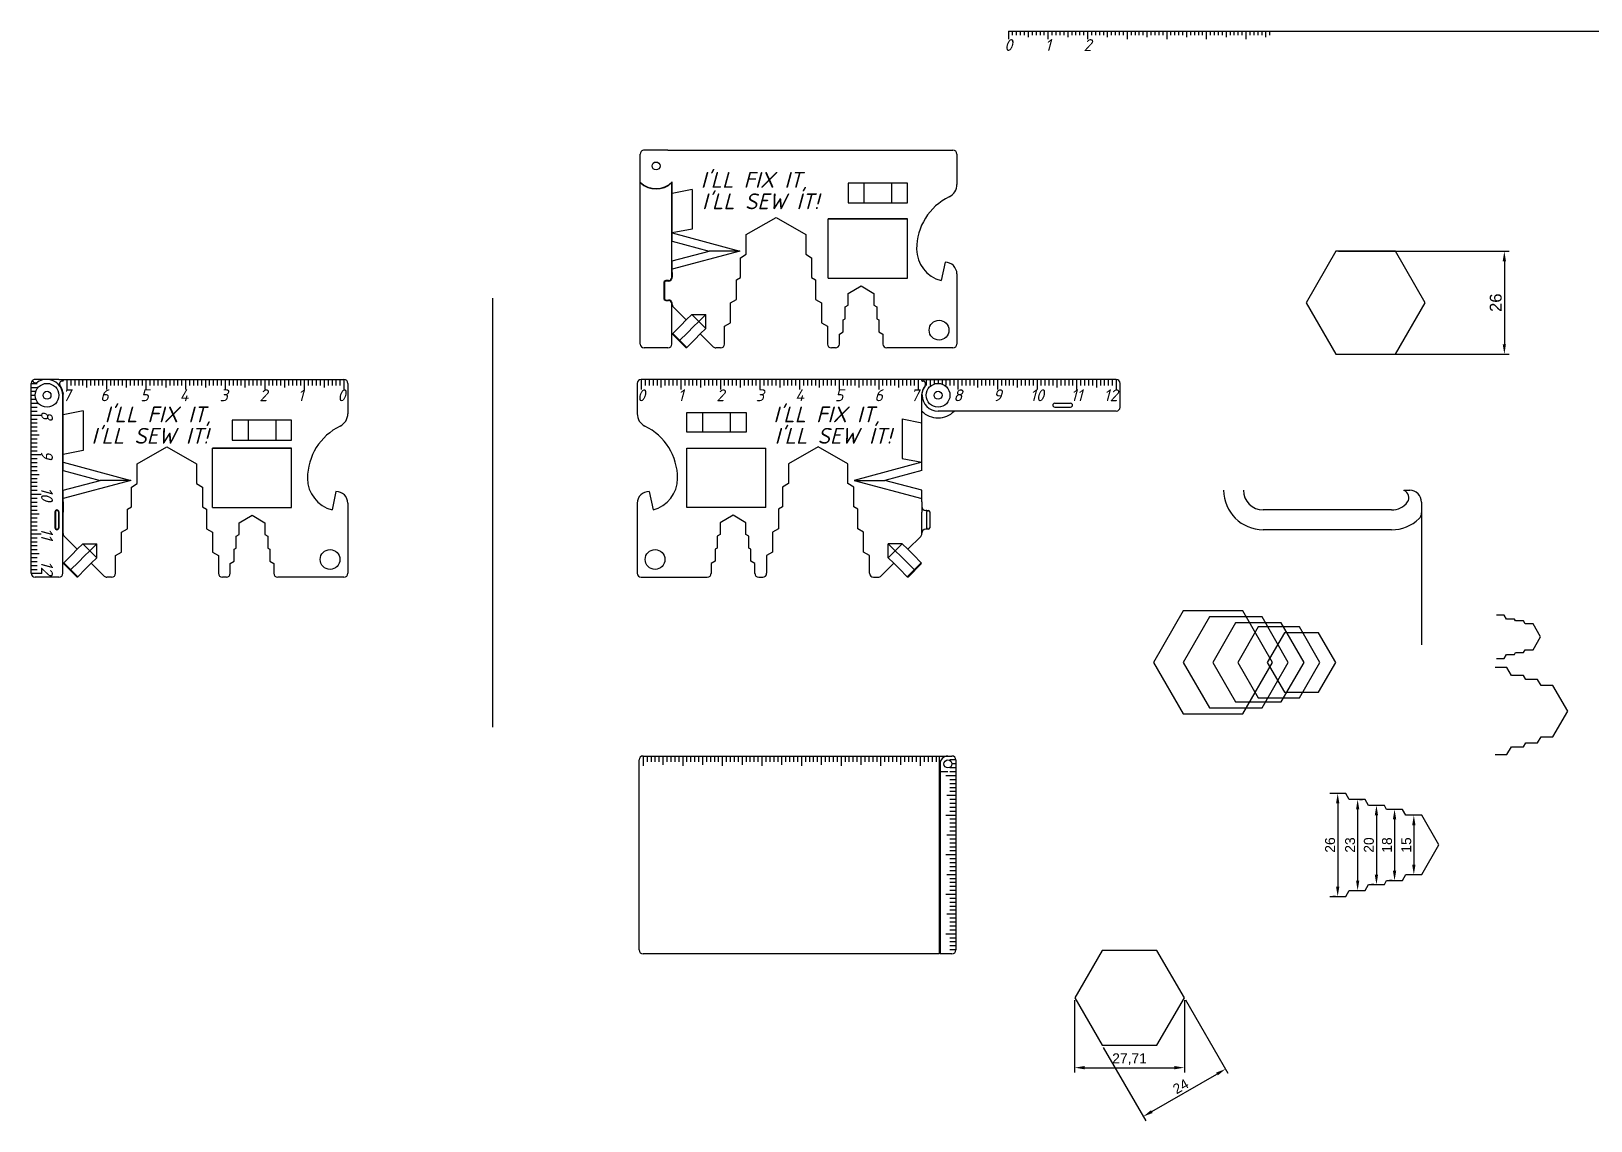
# Model space of a CAD drawing. Header units: millimetres. Extents: x -154 to 579, y -42 to 403.
# Drawn here: x -153.6 to 240.4, y -42.2 to 233.2 of the extents above; entities that cross this region are included whole.
import ezdxf
from ezdxf.enums import TextEntityAlignment as Align

# ---------------------------------------------------------------- set-up
doc = ezdxf.new("R2010")
doc.units = ezdxf.units.MM
doc.styles.add('GOST', font='ISOCPEUI.TTF')
doc.styles.get("Standard").update_dxf_attribs({"font": 'Arial.ttf'})
doc.dimstyles.new('Copy of ISO-25', dxfattribs={"dimtxt": 3, "dimasz": 2.5, "dimexe": 1.25, "dimexo": 0.625, "dimtad": 1, "dimtoh": 1, "dimtxsty": 'Standard', "dimcen": 2.5, "dimadec": 0, "dimazin": 0, "dimtfac": 1, "dimtmove": 0, "dimatfit": 3, "dimfxl": 1, "dimarcsym": 0})
doc.dimstyles.new('ISO-25', dxfattribs={"dimtxt": 2.5, "dimasz": 2.5, "dimexe": 1.25, "dimexo": 0.625, "dimtad": 1, "dimtxsty": 'Standard', "dimcen": 2.5, "dimadec": 0, "dimazin": 0, "dimtfac": 1, "dimtmove": 0, "dimatfit": 3, "dimfxl": 1, "dimarcsym": 0})

# ---------------------------------------------------------------- blocks, each defined once
blk = doc.blocks.new('*D3')
at = {"color": 0, "lineweight": -2, "transparency": 16777216}
for p, q in [((110.02, -11.75), (110.02, -30.02)), ((137.74, -11.75), (137.74, -30.02)), ((112.52, -28.77), (135.24, -28.77))]:
    blk.add_line(p, q, dxfattribs=at)
at = {"color": 0, "transparency": 16777216}
for points in [[(112.52, -28.35), (112.52, -29.18), (110.02, -28.77)], [(135.24, -28.35), (135.24, -29.18), (137.74, -28.77)]]:
    blk.add_solid(points, dxfattribs=at)
at = {"layer": 'Defpoints', "color": 0, "transparency": 16777216}
for p in [(110.02, -11.12), (137.74, -11.12), (137.74, -28.77)]:
    blk.add_point(p, dxfattribs=at)
at = {"color": 0, "transparency": 16777216, "insert": (123.88, -26.64), "char_height": 2.5, "attachment_point": 5}
blk.add_mtext('27,71', dxfattribs=at)
blk = doc.blocks.new('*D4')
at = {"color": 0, "lineweight": -2, "transparency": 16777216}
for p, q in [((138.05, -11.66), (148.75, -30.2)), ((117.26, -23.66), (127.97, -42.2)), ((129.51, -39.87), (145.96, -30.37))]:
    blk.add_line(p, q, dxfattribs=at)
at = {"color": 0, "transparency": 16777216}
for points in [[(145.75, -30.01), (146.17, -30.73), (148.13, -29.12)], [(129.3, -39.51), (129.72, -40.23), (127.34, -41.12)]]:
    blk.add_solid(points, dxfattribs=at)
at = {"layer": 'Defpoints', "color": 0, "transparency": 16777216}
for p in [(137.74, -11.12), (116.95, -23.12), (148.13, -29.12)]:
    blk.add_point(p, dxfattribs=at)
at = {"color": 0, "transparency": 16777216, "insert": (136.8, -33.49), "char_height": 2.5, "attachment_point": 5, "rotation": 30}
blk.add_mtext('24', dxfattribs=at)
blk = doc.blocks.new('*D23')
at = {"color": 0, "lineweight": -2, "transparency": 16777216}
for p, q in [((175.9, 40.51), (175.22, 40.51)), ((176.47, 38.01), (176.47, 17.01)), ((175.9, 14.51), (175.22, 14.51))]:
    blk.add_line(p, q, dxfattribs=at)
at = {"color": 0, "transparency": 16777216}
for points in [[(176.05, 38.01), (176.88, 38.01), (176.47, 40.51)], [(176.05, 17.01), (176.88, 17.01), (176.47, 14.51)]]:
    blk.add_solid(points, dxfattribs=at)
at = {"layer": 'Defpoints', "color": 0, "transparency": 16777216}
for p in [(176.52, 40.51), (176.47, 14.51), (176.52, 14.51)]:
    blk.add_point(p, dxfattribs=at)
at = {"color": 0, "transparency": 16777216, "insert": (174.56, 27.51), "char_height": 2.5, "attachment_point": 5, "rotation": 90}
blk.add_mtext('26', dxfattribs=at)
blk = doc.blocks.new('*D24')
at = {"color": 0, "lineweight": -2, "transparency": 16777216}
for p, q in [((181.51, 36.51), (181.51, 18.51)), ((182.01, 39.01), (182.76, 39.01)), ((182.01, 16.01), (182.76, 16.01))]:
    blk.add_line(p, q, dxfattribs=at)
at = {"color": 0, "transparency": 16777216}
for points in [[(181.1, 36.51), (181.93, 36.51), (181.51, 39.01)], [(181.1, 18.51), (181.93, 18.51), (181.51, 16.01)]]:
    blk.add_solid(points, dxfattribs=at)
at = {"layer": 'Defpoints', "color": 0, "transparency": 16777216}
for p in [(181.39, 39.01), (181.39, 16.01), (181.51, 16.01)]:
    blk.add_point(p, dxfattribs=at)
at = {"color": 0, "transparency": 16777216, "insert": (179.61, 27.51), "char_height": 2.5, "attachment_point": 5, "rotation": 90}
blk.add_mtext('23', dxfattribs=at)
blk = doc.blocks.new('*D25')
at = {"color": 0, "lineweight": -2, "transparency": 16777216}
for p, q in [((185.63, 37.51), (185.01, 37.51)), ((186.26, 35.01), (186.26, 20.01)), ((185.63, 17.51), (185.01, 17.51))]:
    blk.add_line(p, q, dxfattribs=at)
at = {"color": 0, "transparency": 16777216}
for points in [[(185.84, 35.01), (186.67, 35.01), (186.26, 37.51)], [(185.84, 20.01), (186.67, 20.01), (186.26, 17.51)]]:
    blk.add_solid(points, dxfattribs=at)
at = {"layer": 'Defpoints', "color": 0, "transparency": 16777216}
for p in [(186.26, 37.51), (186.26, 17.51), (186.26, 17.51)]:
    blk.add_point(p, dxfattribs=at)
at = {"color": 0, "transparency": 16777216, "insert": (184.35, 27.51), "char_height": 2.5, "attachment_point": 5, "rotation": 90}
blk.add_mtext('20', dxfattribs=at)
blk = doc.blocks.new('*D26')
at = {"color": 0, "lineweight": -2, "transparency": 16777216}
for p, q in [((190.21, 36.51), (189.58, 36.51)), ((190.83, 34.01), (190.83, 21.01)), ((190.21, 18.51), (189.58, 18.51))]:
    blk.add_line(p, q, dxfattribs=at)
at = {"color": 0, "transparency": 16777216}
for points in [[(190.42, 34.01), (191.25, 34.01), (190.83, 36.51)], [(190.42, 21.01), (191.25, 21.01), (190.83, 18.51)]]:
    blk.add_solid(points, dxfattribs=at)
at = {"layer": 'Defpoints', "color": 0, "transparency": 16777216}
for p in [(190.83, 36.51), (190.83, 18.51), (190.83, 18.51)]:
    blk.add_point(p, dxfattribs=at)
at = {"color": 0, "transparency": 16777216, "insert": (188.93, 27.51), "char_height": 2.5, "attachment_point": 5, "rotation": 90}
blk.add_mtext('18', dxfattribs=at)
blk = doc.blocks.new('*D27')
at = {"color": 0, "lineweight": -2, "transparency": 16777216}
for p, q in [((195.07, 35.01), (194.45, 35.01)), ((195.7, 32.51), (195.7, 22.51)), ((195.07, 20.01), (194.45, 20.01))]:
    blk.add_line(p, q, dxfattribs=at)
at = {"color": 0, "transparency": 16777216}
for points in [[(195.28, 32.51), (196.12, 32.51), (195.7, 35.01)], [(195.28, 22.51), (196.12, 22.51), (195.7, 20.01)]]:
    blk.add_solid(points, dxfattribs=at)
at = {"layer": 'Defpoints', "color": 0, "transparency": 16777216}
for p in [(195.7, 35.01), (195.7, 20.01), (195.7, 20.01)]:
    blk.add_point(p, dxfattribs=at)
at = {"color": 0, "transparency": 16777216, "insert": (193.8, 27.51), "char_height": 2.5, "attachment_point": 5, "rotation": 90}
blk.add_mtext('15', dxfattribs=at)
blk = doc.blocks.new('*D80')
at = {"color": 0, "lineweight": -2, "transparency": 16777216}
for p, q in [((176.66, 177.57), (219.82, 177.57)), ((218.57, 175.07), (218.57, 154.07)), ((176.66, 151.57), (219.82, 151.57))]:
    blk.add_line(p, q, dxfattribs=at)
at = {"color": 0, "transparency": 16777216}
for points in [[(218.15, 175.07), (218.98, 175.07), (218.57, 177.57)], [(218.15, 154.07), (218.98, 154.07), (218.57, 151.57)]]:
    blk.add_solid(points, dxfattribs=at)
at = {"layer": 'Defpoints', "color": 0, "transparency": 16777216}
for p in [(176.03, 177.57), (176.03, 151.57), (218.57, 151.57)]:
    blk.add_point(p, dxfattribs=at)
at = {"color": 0, "transparency": 16777216, "insert": (216.41, 164.57), "char_height": 3, "attachment_point": 5, "rotation": 90}
blk.add_mtext('26', dxfattribs=at)
blk = doc.blocks.new('*U96')
blk.add_line((0, 0.5), (0, -0.5))
blk = doc.blocks.new('*U97')
at = {"color": 0, "linetype": 'ByBlock', "lineweight": -2, "transparency": 16777216}
for p in [(0, 0), (1, 0), (2, 0), (3, 0), (4, 0), (5, 0), (6, 0), (7, 0), (8, 0), (9, 0), (10, 0), (11, 0), (12, 0), (13, 0), (14, 0), (15, 0), (16, 0), (17, 0), (18, 0), (19, 0), (20, 0), (21, 0), (22, 0), (23, 0), (24, 0), (25, 0), (26, 0), (27, 0), (28, 0), (29, 0), (30, 0), (31, 0), (32, 0), (33, 0), (34, 0), (35, 0), (36, 0), (37, 0), (38, 0), (39, 0), (40, 0), (41, 0), (42, 0), (43, 0), (44, 0), (45, 0), (46, 0), (47, 0), (48, 0), (49, 0), (50, 0), (51, 0), (52, 0), (53, 0), (54, 0), (55, 0), (56, 0), (57, 0), (58, 0), (59, 0), (60, 0), (61, 0), (62, 0), (63, 0), (64, 0), (65, 0), (66, 0)]:
    blk.add_blockref('*U96', p, dxfattribs=at)
blk = doc.blocks.new('*U98')
blk.add_line((0, 1), (0, -1))
blk = doc.blocks.new('*U99')
at = {"color": 0, "linetype": 'ByBlock', "lineweight": -2, "transparency": 16777216}
for p in [(0, 0), (10, 0), (20, 0), (30, 0), (40, 0), (50, 0), (60, 0)]:
    blk.add_blockref('*U98', p, dxfattribs=at)
blk = doc.blocks.new('*U100')
blk.add_line((0, 0.75), (0, -0.75))
blk = doc.blocks.new('*U101')
at = {"color": 0, "linetype": 'ByBlock', "lineweight": -2, "transparency": 16777216}
for p in [(0, 0), (10, 0), (20, 0), (30, 0), (40, 0), (50, 0), (60, 0)]:
    blk.add_blockref('*U100', p, dxfattribs=at)

msp = doc.modelspace()

# ---------------------------------------------------------------- linework, layer by layer
for p, q in [((93.27, 233.203), (279.908, 233.203)), ((0.273, 154.136), (0.273, 202.136)), ((7.273, 203.136), (1.273, 203.136)), ((4.273, 203.136), (3.575, 203.136)), ((7.273, 203.136), (79.273, 203.136)), ((80.273, 202.136), (80.273, 194.483)), ((8.273, 170.621), (8.273, 195.036)), ((8.373, 180.127), (8.373, 195.136)), ((13.373, 193.198), (8.373, 192.198)), ((13.373, 193.198), (13.373, 183.198)), ((67.773, 194.805), (52.773, 194.805)), ((52.773, 194.805), (52.773, 189.805)), ((56.773, 194.805), (56.773, 189.805)), ((63.773, 194.805), (63.773, 189.805)), ((67.773, 189.805), (67.773, 194.805)), ((52.773, 189.805), (67.773, 189.805)), ((8.373, 185.198), (8.373, 185.198)), ((67.773, 185.805), (47.773, 185.805)), ((47.773, 170.805), (47.773, 185.805)), ((47.773, 185.805), (67.773, 185.805)), ((67.773, 170.805), (67.773, 185.805)), ((13.373, 183.198), (8.373, 182.198)), ((8.373, 182.198), (25.43, 177.627)), ((8.373, 180.127), (17.703, 177.627)), ((8.373, 175.127), (17.703, 177.627)), ((25.43, 177.627), (8.373, 173.057)), ((25.43, 177.627), (17.703, 177.627)), ((8.373, 172.211), (8.373, 175.127)), ((77.273, 174.836), (76.273, 170.184)), ((6.273, 169.657), (6.273, 165.657)), ((6.373, 169.657), (6.373, 165.657)), ((7.373, 170.157), (6.773, 170.157)), ((7.373, 170.057), (6.773, 170.057)), ((7.373, 170.057), (6.773, 170.057)), ((8.373, 172.211), (8.373, 171.057)), ((47.773, 170.805), (67.773, 170.805)), ((74.276, 170.976), (74.276, 170.976)), ((80.273, 171.836), (80.273, 154.136)), ((-37.041, 165.715), (-37.041, 57.306)), ((6.773, 165.257), (7.373, 165.257)), ((6.773, 165.157), (7.373, 165.157)), ((8.273, 154.136), (8.273, 164.693)), ((8.373, 164.161), (8.373, 164.257)), ((11.913, 160.207), (8.666, 163.454)), ((11.913, 160.207), (13.327, 161.621)), ((16.863, 158.086), (13.327, 161.621)), ((13.327, 161.621), (16.863, 161.621)), ((16.863, 161.621), (15.095, 159.853)), ((16.863, 158.086), (16.863, 161.621)), ((8.519, 156.813), (10.499, 158.793)), ((10.499, 158.793), (11.913, 160.207)), ((12.267, 157.025), (13.681, 158.439)), ((13.681, 158.439), (15.095, 159.853)), ((15.449, 156.671), (16.863, 158.086)), ((47.573, 158.636), (47.573, 154.136)), ((12.055, 153.277), (8.519, 156.813)), ((11.772, 153.277), (8.519, 156.53)), ((12.267, 157.025), (10.145, 154.904)), ((14.035, 155.257), (12.055, 153.277)), ((14.035, 155.257), (15.449, 156.671)), ((15.449, 156.671), (18.691, 153.429)), ((7.273, 153.136), (1.273, 153.136)), ((20.573, 153.136), (19.399, 153.136)), ((49.573, 153.136), (48.573, 153.136)), ((79.273, 153.136), (62.573, 153.136)), ((-153.591, 96.175), (-153.591, 144.175)), ((-153.591, 144.175), (-152.091, 144.175)), ((-153.591, 143.175), (-152.091, 143.175)), ((-153.591, 142.175), (-152.419, 142.175)), ((-146.591, 145.175), (-152.591, 145.175)), ((-149.591, 145.175), (-150.288, 145.175)), ((-146.591, 145.175), (-74.591, 145.175)), ((-145.591, 144.775), (-145.691, 144.775)), ((-145.581, 141.93), (-145.491, 141.429)), ((-145.491, 144.875), (-145.491, 145.175)), ((-145.491, 145.175), (-145.491, 144.875)), ((-144.591, 145.175), (-144.591, 143.675)), ((-144.591, 145.175), (-144.591, 142.675)), ((-143.591, 145.175), (-143.591, 143.675)), ((-142.591, 145.175), (-142.591, 143.675)), ((-141.591, 145.175), (-141.591, 143.675)), ((-140.591, 145.175), (-140.591, 143.675)), ((-139.591, 145.175), (-139.591, 143.675)), ((-139.591, 145.175), (-139.591, 143.175)), ((-138.591, 145.175), (-138.591, 143.675)), ((-137.591, 145.175), (-137.591, 143.675)), ((-136.591, 145.175), (-136.591, 143.675)), ((-135.591, 145.175), (-135.591, 143.675)), ((-134.591, 145.175), (-134.591, 143.675)), ((-134.591, 145.175), (-134.591, 142.675)), ((-133.591, 145.175), (-133.591, 143.675)), ((-132.591, 145.175), (-132.591, 143.675)), ((-131.591, 145.175), (-131.591, 143.675)), ((-130.591, 145.175), (-130.591, 143.675)), ((-129.591, 145.175), (-129.591, 143.675)), ((-129.591, 145.175), (-129.591, 143.175)), ((-128.591, 145.175), (-128.591, 143.675)), ((-127.591, 145.175), (-127.591, 143.675)), ((-126.591, 145.175), (-126.591, 143.675)), ((-125.591, 145.175), (-125.591, 143.675)), ((-124.591, 145.175), (-124.591, 143.675)), ((-124.591, 145.175), (-124.591, 142.675)), ((-123.591, 145.175), (-123.591, 143.675)), ((-122.591, 145.175), (-122.591, 143.675)), ((-121.591, 145.175), (-121.591, 143.675)), ((-120.591, 145.175), (-120.591, 143.675)), ((-119.591, 145.175), (-119.591, 143.675)), ((-119.591, 145.175), (-119.591, 143.175)), ((-118.591, 145.175), (-118.591, 143.675)), ((-117.591, 145.175), (-117.591, 143.675)), ((-116.591, 145.175), (-116.591, 143.675)), ((-115.591, 145.175), (-115.591, 143.675)), ((-114.591, 145.175), (-114.591, 143.675)), ((-114.591, 145.175), (-114.591, 142.675)), ((-113.591, 145.175), (-113.591, 143.675)), ((-112.591, 145.175), (-112.591, 143.675)), ((-111.591, 145.175), (-111.591, 143.675)), ((-110.591, 145.175), (-110.591, 143.675)), ((-109.591, 145.175), (-109.591, 143.675)), ((-109.591, 145.175), (-109.591, 143.175)), ((-108.591, 145.175), (-108.591, 143.675)), ((-107.591, 145.175), (-107.591, 143.675)), ((-106.591, 145.175), (-106.591, 143.675)), ((-105.591, 145.175), (-105.591, 143.675)), ((-104.591, 145.175), (-104.591, 143.675)), ((-104.591, 145.175), (-104.591, 142.675)), ((-103.591, 145.175), (-103.591, 143.675)), ((-102.591, 145.175), (-102.591, 143.675)), ((-101.591, 145.175), (-101.591, 143.675)), ((-100.591, 145.175), (-100.591, 143.675)), ((-99.591, 145.175), (-99.591, 143.675)), ((-99.591, 145.175), (-99.591, 143.175)), ((-98.591, 145.175), (-98.591, 143.675)), ((-97.591, 145.175), (-97.591, 143.675)), ((-96.591, 145.175), (-96.591, 143.675)), ((-95.591, 145.175), (-95.591, 143.675)), ((-94.591, 145.175), (-94.591, 143.675)), ((-94.591, 145.175), (-94.591, 142.675)), ((-93.591, 145.175), (-93.591, 143.675)), ((-92.591, 145.175), (-92.591, 143.675)), ((-91.591, 145.175), (-91.591, 143.675)), ((-90.591, 145.175), (-90.591, 143.675)), ((-89.591, 145.175), (-89.591, 143.675)), ((-89.591, 145.175), (-89.591, 143.175)), ((-88.591, 145.175), (-88.591, 143.675)), ((-87.591, 145.175), (-87.591, 143.675)), ((-86.591, 145.175), (-86.591, 143.675)), ((-85.591, 145.175), (-85.591, 143.675)), ((-84.591, 145.175), (-84.591, 143.675)), ((-84.591, 145.175), (-84.591, 142.675)), ((-83.591, 145.175), (-83.591, 143.675)), ((-82.591, 145.175), (-82.591, 143.675)), ((-81.591, 145.175), (-81.591, 143.675)), ((-80.591, 145.175), (-80.591, 143.675)), ((-79.591, 145.175), (-79.591, 143.675)), ((-79.591, 145.175), (-79.591, 143.175)), ((-78.591, 145.175), (-78.591, 143.675)), ((-77.591, 145.175), (-77.591, 143.675)), ((-76.591, 145.175), (-76.591, 143.675)), ((-75.591, 145.175), (-75.591, 143.675)), ((-74.591, 145.175), (-74.591, 143.675)), ((-74.591, 145.175), (-74.591, 142.675)), ((-73.591, 144.175), (-73.591, 136.523)), ((-0.491, 144.175), (-0.491, 136.523)), ((72.509, 145.175), (0.509, 145.175)), ((0.509, 145.175), (0.509, 143.675)), ((0.509, 145.175), (0.509, 142.675)), ((1.509, 145.175), (1.509, 143.675)), ((2.509, 145.175), (2.509, 143.675)), ((3.509, 145.175), (3.509, 143.675)), ((4.509, 145.175), (4.509, 143.675)), ((5.509, 145.175), (5.509, 143.675)), ((5.509, 145.175), (5.509, 143.175)), ((6.509, 145.175), (6.509, 143.675)), ((7.509, 145.175), (7.509, 143.675)), ((8.509, 145.175), (8.509, 143.675)), ((9.509, 145.175), (9.509, 143.675)), ((10.509, 145.175), (10.509, 143.675)), ((10.509, 145.175), (10.509, 142.675)), ((11.509, 145.175), (11.509, 143.675)), ((12.509, 145.175), (12.509, 143.675)), ((13.509, 145.175), (13.509, 143.675)), ((14.509, 145.175), (14.509, 143.675)), ((15.509, 145.175), (15.509, 143.675)), ((15.509, 145.175), (15.509, 143.175)), ((16.509, 145.175), (16.509, 143.675)), ((17.509, 145.175), (17.509, 143.675)), ((18.509, 145.175), (18.509, 143.675)), ((19.509, 145.175), (19.509, 143.675)), ((20.509, 145.175), (20.509, 143.675)), ((20.509, 145.175), (20.509, 142.675)), ((21.509, 145.175), (21.509, 143.675)), ((22.509, 145.175), (22.509, 143.675)), ((23.509, 145.175), (23.509, 143.675)), ((24.509, 145.175), (24.509, 143.675)), ((25.509, 145.175), (25.509, 143.675)), ((25.509, 145.175), (25.509, 143.175)), ((26.509, 145.175), (26.509, 143.675)), ((27.509, 145.175), (27.509, 143.675)), ((28.509, 145.175), (28.509, 143.675)), ((29.509, 145.175), (29.509, 143.675)), ((30.509, 145.175), (30.509, 143.675)), ((30.509, 145.175), (30.509, 142.675)), ((31.509, 145.175), (31.509, 143.675)), ((32.509, 145.175), (32.509, 143.675)), ((33.509, 145.175), (33.509, 143.675)), ((34.509, 145.175), (34.509, 143.675)), ((35.509, 145.175), (35.509, 143.675)), ((35.509, 145.175), (35.509, 143.175)), ((36.509, 145.175), (36.509, 143.675)), ((37.509, 145.175), (37.509, 143.675)), ((38.509, 145.175), (38.509, 143.675)), ((39.509, 145.175), (39.509, 143.675)), ((40.509, 145.175), (40.509, 143.675)), ((40.509, 145.175), (40.509, 142.675)), ((41.509, 145.175), (41.509, 143.675)), ((42.509, 145.175), (42.509, 143.675)), ((43.509, 145.175), (43.509, 143.675)), ((44.509, 145.175), (44.509, 143.675)), ((45.509, 145.175), (45.509, 143.675)), ((45.509, 145.175), (45.509, 143.175)), ((46.509, 145.175), (46.509, 143.675)), ((47.509, 145.175), (47.509, 143.675)), ((48.509, 145.175), (48.509, 143.675)), ((49.509, 145.175), (49.509, 143.675)), ((50.509, 145.175), (50.509, 143.675)), ((50.509, 145.175), (50.509, 142.675)), ((51.509, 145.175), (51.509, 143.675)), ((52.509, 145.175), (52.509, 143.675)), ((53.509, 145.175), (53.509, 143.675)), ((54.509, 145.175), (54.509, 143.675)), ((55.509, 145.175), (55.509, 143.675)), ((55.509, 145.175), (55.509, 143.175)), ((56.509, 145.175), (56.509, 143.675)), ((57.509, 145.175), (57.509, 143.675)), ((58.509, 145.175), (58.509, 143.675)), ((59.509, 145.175), (59.509, 143.675)), ((60.509, 145.175), (60.509, 143.675)), ((60.509, 145.175), (60.509, 142.675)), ((61.509, 145.175), (61.509, 143.675)), ((62.509, 145.175), (62.509, 143.675)), ((63.509, 145.175), (63.509, 143.675)), ((64.509, 145.175), (64.509, 143.675)), ((65.509, 145.175), (65.509, 143.675)), ((65.509, 145.175), (65.509, 143.175)), ((66.509, 145.175), (66.509, 143.675)), ((67.509, 145.175), (67.509, 143.675)), ((68.509, 145.175), (68.509, 143.675)), ((69.509, 145.175), (69.509, 143.675)), ((70.509, 145.175), (70.509, 143.675)), ((70.509, 145.175), (70.509, 142.675)), ((71.409, 145.175), (71.409, 144.875)), ((71.409, 144.875), (71.409, 145.175)), ((71.499, 141.93), (71.409, 141.429)), ((71.509, 144.775), (71.609, 144.775)), ((71.509, 141.175), (71.509, 141.873)), ((120.509, 145.175), (72.509, 145.175)), ((72.509, 145.175), (72.509, 143.675)), ((72.509, 145.175), (78.509, 145.175)), ((73.509, 145.175), (73.509, 143.675)), ((74.509, 145.175), (74.509, 144.004)), ((75.509, 145.175), (75.509, 144.175)), ((75.509, 145.175), (75.509, 144.175)), ((76.509, 145.175), (76.509, 144.004)), ((77.509, 145.175), (77.509, 143.675)), ((78.509, 145.175), (78.509, 143.675)), ((79.509, 145.175), (79.509, 143.675)), ((80.509, 145.175), (80.509, 143.675)), ((80.509, 145.175), (80.509, 142.675)), ((81.509, 145.175), (81.509, 143.675)), ((82.509, 145.175), (82.509, 143.675)), ((83.509, 145.175), (83.509, 143.675)), ((84.509, 145.175), (84.509, 143.675)), ((85.509, 145.175), (85.509, 143.675)), ((85.509, 145.175), (85.509, 143.175)), ((86.509, 145.175), (86.509, 143.675)), ((87.509, 145.175), (87.509, 143.675)), ((88.509, 145.175), (88.509, 143.675)), ((89.509, 145.175), (89.509, 143.675)), ((90.509, 145.175), (90.509, 143.675)), ((90.509, 145.175), (90.509, 142.675)), ((91.509, 145.175), (91.509, 143.675)), ((92.509, 145.175), (92.509, 143.675)), ((93.509, 145.175), (93.509, 143.675)), ((94.509, 145.175), (94.509, 143.675)), ((95.509, 145.175), (95.509, 143.675)), ((95.509, 145.175), (95.509, 143.175)), ((96.509, 145.175), (96.509, 143.675)), ((97.509, 145.175), (97.509, 143.675)), ((98.509, 145.175), (98.509, 143.675)), ((99.509, 145.175), (99.509, 143.675)), ((100.509, 145.175), (100.509, 143.675)), ((100.509, 145.175), (100.509, 142.675)), ((101.509, 145.175), (101.509, 143.675)), ((102.509, 145.175), (102.509, 143.675)), ((103.509, 145.175), (103.509, 143.675)), ((104.509, 145.175), (104.509, 143.675)), ((105.509, 145.175), (105.509, 143.675)), ((105.509, 145.175), (105.509, 143.175)), ((106.509, 145.175), (106.509, 143.675)), ((107.509, 145.175), (107.509, 143.675)), ((108.509, 145.175), (108.509, 143.675)), ((109.509, 145.175), (109.509, 143.675)), ((110.509, 145.175), (110.509, 143.675)), ((110.509, 145.175), (110.509, 142.675)), ((111.509, 145.175), (111.509, 143.675)), ((112.509, 145.175), (112.509, 143.675)), ((113.509, 145.175), (113.509, 143.675)), ((114.509, 145.175), (114.509, 143.675)), ((115.509, 145.175), (115.509, 143.675)), ((115.509, 145.175), (115.509, 143.175)), ((116.509, 145.175), (116.509, 143.675)), ((117.509, 145.175), (117.509, 143.675)), ((118.509, 145.175), (118.509, 143.675)), ((119.509, 145.175), (119.509, 143.675)), ((120.509, 145.175), (120.509, 143.675)), ((120.509, 145.175), (120.509, 142.675)), ((121.509, 138.175), (121.509, 144.175)), ((-153.591, 141.175), (-152.591, 141.175)), ((-153.591, 141.175), (-152.591, 141.175)), ((-153.591, 140.175), (-152.419, 140.175)), ((-153.591, 139.175), (-152.091, 139.175)), ((-153.591, 138.175), (-152.091, 138.175)), ((-145.591, 96.175), (-145.591, 141.175)), ((-145.491, 122.167), (-145.491, 141.429)), ((71.409, 122.167), (71.409, 141.429)), ((104.988, 139.175), (108.988, 139.175)), ((104.988, 138.175), (108.988, 138.175)), ((-153.591, 137.175), (-152.091, 137.175)), ((-153.591, 136.175), (-152.091, 136.175)), ((-153.591, 136.175), (-151.091, 136.175)), ((-153.591, 135.175), (-152.091, 135.175)), ((-153.591, 134.175), (-152.091, 134.175)), ((-145.491, 137.175), (-145.591, 137.175)), ((-140.491, 137.237), (-145.491, 136.237)), ((-140.491, 137.237), (-140.491, 127.237)), ((-87.791, 134.844), (-102.791, 134.844)), ((-102.791, 134.844), (-102.791, 129.844)), ((-98.791, 134.844), (-98.791, 129.844)), ((-91.791, 134.844), (-91.791, 129.844)), ((-87.791, 129.844), (-87.791, 134.844)), ((12.009, 136.844), (27.009, 136.844)), ((12.009, 131.844), (12.009, 136.844)), ((16.009, 136.844), (16.009, 131.844)), ((23.009, 136.844), (23.009, 131.844)), ((27.009, 136.844), (27.009, 131.844)), ((66.409, 135.237), (66.409, 125.237)), ((66.409, 135.237), (71.409, 134.237)), ((120.509, 137.175), (75.509, 137.175)), ((-153.591, 133.175), (-152.091, 133.175)), ((-153.591, 132.175), (-152.091, 132.175)), ((-153.591, 131.175), (-152.091, 131.175)), ((-153.591, 131.175), (-151.591, 131.175)), ((-153.591, 130.175), (-152.091, 130.175)), ((27.009, 131.844), (12.009, 131.844)), ((-153.591, 129.175), (-152.091, 129.175)), ((-153.591, 128.175), (-152.091, 128.175)), ((-153.591, 127.175), (-152.091, 127.175)), ((-153.591, 126.175), (-152.091, 126.175)), ((-153.591, 126.175), (-151.091, 126.175)), ((-145.491, 127.237), (-145.491, 127.237)), ((-140.491, 127.237), (-145.491, 126.237)), ((-87.791, 127.844), (-107.791, 127.844)), ((-107.791, 112.844), (-107.791, 127.844)), ((-107.791, 127.844), (-87.791, 127.844)), ((-102.791, 129.844), (-87.791, 129.844)), ((-87.791, 112.844), (-87.791, 127.844)), ((12.009, 127.844), (32.009, 127.844)), ((12.009, 112.844), (12.009, 127.844)), ((32.009, 112.844), (32.009, 127.844)), ((71.409, 127.237), (71.409, 127.237)), ((-153.591, 125.175), (-152.091, 125.175)), ((-153.591, 124.175), (-152.091, 124.175)), ((-153.591, 123.175), (-152.091, 123.175)), ((-153.591, 122.175), (-152.091, 122.175)), ((-145.491, 124.237), (-128.433, 119.667)), ((-145.491, 122.167), (-136.16, 119.667)), ((71.409, 124.237), (54.352, 119.667)), ((71.409, 122.167), (62.079, 119.667)), ((66.409, 125.237), (71.409, 124.237)), ((-153.591, 121.175), (-152.091, 121.175)), ((-153.591, 121.175), (-151.591, 121.175)), ((-153.591, 120.175), (-152.091, 120.175)), ((-153.591, 119.175), (-152.091, 119.175)), ((-145.491, 117.167), (-136.16, 119.667)), ((-128.433, 119.667), (-145.491, 115.096)), ((-128.433, 119.667), (-136.16, 119.667)), ((54.352, 119.667), (62.079, 119.667)), ((54.352, 119.667), (71.409, 115.096)), ((71.409, 117.167), (62.079, 119.667)), ((-153.591, 118.175), (-152.091, 118.175)), ((-153.591, 117.175), (-152.091, 117.175)), ((-153.591, 116.175), (-152.091, 116.175)), ((-153.591, 116.175), (-151.091, 116.175)), ((-153.591, 115.175), (-152.091, 115.175)), ((-145.491, 114.25), (-145.491, 117.167)), ((-76.591, 116.875), (-77.591, 112.223)), ((2.509, 116.875), (3.509, 112.223)), ((71.409, 114.25), (71.409, 117.167)), ((193.214, 117.187), (194.652, 117.187)), ((-153.591, 114.175), (-152.091, 114.175)), ((-153.591, 113.175), (-152.091, 113.175)), ((-153.591, 112.175), (-152.091, 112.175)), ((-153.591, 111.175), (-152.091, 111.175)), ((-153.591, 111.175), (-151.591, 111.175)), ((-147.591, 111.696), (-147.591, 107.696)), ((-147.491, 111.696), (-147.491, 107.696)), ((-146.791, 112.096), (-147.091, 112.096)), ((-146.691, 111.696), (-146.691, 107.696)), ((-146.591, 111.696), (-146.591, 107.696)), ((-145.491, 114.25), (-145.491, 111.662)), ((-145.491, 106.201), (-145.491, 111.662)), ((-107.791, 112.844), (-87.791, 112.844)), ((-79.587, 113.015), (-79.587, 113.015)), ((-73.591, 113.875), (-73.591, 96.175)), ((-0.491, 113.875), (-0.491, 96.175)), ((5.506, 113.015), (5.506, 113.015)), ((32.009, 112.844), (12.009, 112.844)), ((71.409, 114.25), (71.409, 111.662)), ((71.409, 106.201), (71.409, 111.662)), ((72.709, 112.096), (72.409, 112.096)), ((72.609, 111.696), (72.609, 107.696)), ((72.709, 112.096), (73.009, 112.096)), ((73.409, 111.696), (73.409, 107.696)), ((190.089, 112.187), (157.652, 112.187)), ((197.652, 114.187), (197.652, 78.064)), ((-153.591, 110.175), (-152.091, 110.175)), ((-153.591, 109.175), (-152.091, 109.175)), ((-153.591, 108.175), (-152.091, 108.175)), ((-153.591, 107.175), (-152.091, 107.175)), ((-147.091, 107.296), (-146.791, 107.296)), ((72.709, 107.296), (72.409, 107.296)), ((73.009, 107.296), (72.709, 107.296)), ((190.089, 107.187), (157.652, 107.187)), ((-153.591, 106.175), (-152.091, 106.175)), ((-153.591, 106.175), (-151.091, 106.175)), ((-153.591, 105.175), (-152.091, 105.175)), ((-153.591, 104.175), (-152.091, 104.175)), ((-153.591, 103.175), (-152.091, 103.175)), ((-141.95, 102.246), (-145.198, 105.494)), ((-141.95, 102.246), (-140.536, 103.661)), ((-137, 100.125), (-140.536, 103.661)), ((-140.536, 103.661), (-137, 103.661)), ((-137, 103.661), (-138.768, 101.893)), ((-137, 100.125), (-137, 103.661)), ((62.919, 100.125), (66.455, 103.661)), ((62.919, 100.125), (62.919, 103.661)), ((66.455, 103.661), (62.919, 103.661)), ((62.919, 103.661), (64.687, 101.893)), ((67.869, 102.246), (66.455, 103.661)), ((67.869, 102.246), (71.116, 105.494)), ((-153.591, 102.175), (-152.091, 102.175)), ((-153.591, 101.175), (-152.091, 101.175)), ((-153.591, 101.175), (-151.591, 101.175)), ((-153.591, 100.175), (-152.091, 100.175)), ((-153.591, 99.175), (-152.091, 99.175)), ((-145.344, 98.852), (-143.364, 100.832)), ((-141.809, 95.317), (-145.344, 98.852)), ((-142.092, 95.317), (-145.344, 98.569)), ((-141.597, 99.064), (-143.718, 96.943)), ((-143.364, 100.832), (-141.95, 102.246)), ((-141.597, 99.064), (-140.182, 100.479)), ((-140.182, 100.479), (-138.768, 101.893)), ((-139.829, 97.297), (-138.415, 98.711)), ((-138.415, 98.711), (-137, 100.125)), ((-138.415, 98.711), (-135.172, 95.468)), ((-106.291, 100.675), (-106.291, 96.175)), ((32.209, 100.675), (32.209, 96.175)), ((64.333, 98.711), (61.091, 95.468)), ((64.333, 98.711), (62.919, 100.125)), ((65.748, 97.297), (64.333, 98.711)), ((66.101, 100.479), (64.687, 101.893)), ((67.515, 99.064), (66.101, 100.479)), ((67.515, 99.064), (69.637, 96.943)), ((67.728, 95.317), (71.263, 98.852)), ((69.283, 100.832), (67.869, 102.246)), ((68.01, 95.317), (71.263, 98.569)), ((71.263, 98.852), (69.283, 100.832)), ((-153.591, 98.175), (-152.091, 98.175)), ((-153.591, 97.175), (-152.091, 97.175)), ((-153.591, 96.175), (-152.091, 96.175)), ((-153.591, 96.175), (-151.091, 96.175)), ((-146.591, 95.175), (-152.591, 95.175)), ((-139.829, 97.297), (-141.809, 95.317)), ((-133.291, 95.175), (-134.465, 95.175)), ((-104.291, 95.175), (-105.291, 95.175)), ((-74.591, 95.175), (-91.291, 95.175)), ((0.509, 95.175), (17.209, 95.175)), ((30.209, 95.175), (31.209, 95.175)), ((59.209, 95.175), (60.384, 95.175)), ((65.748, 97.297), (67.728, 95.317)), ((219.239, 72.359), (216.239, 72.359)), ((0, 1), (0, 49)), ((1, 50), (78, 50)), ((1, 50), (1, 48.5)), ((1, 48.5), (1, 47.5)), ((2, 50), (2, 48.5)), ((3, 50), (3, 48.5)), ((4, 50), (4, 48.5)), ((5, 50), (5, 48.5)), ((6, 50), (6, 48.5)), ((6, 48.5), (6, 47.75)), ((7, 50), (7, 48.5)), ((8, 50), (8, 48.5)), ((9, 50), (9, 48.5)), ((10, 50), (10, 48.5)), ((11, 50), (11, 48.5)), ((11, 48.5), (11, 47.5)), ((12, 50), (12, 48.5)), ((13, 50), (13, 48.5)), ((14, 50), (14, 48.5)), ((15, 50), (15, 48.5)), ((16, 50), (16, 48.5)), ((16, 48.5), (16, 47.75)), ((17, 50), (17, 48.5)), ((18, 50), (18, 48.5)), ((19, 50), (19, 48.5)), ((20, 50), (20, 48.5)), ((21, 50), (21, 48.5)), ((21, 48.5), (21, 47.5)), ((22, 50), (22, 48.5)), ((23, 50), (23, 48.5)), ((24, 50), (24, 48.5)), ((25, 50), (25, 48.5)), ((26, 50), (26, 48.5)), ((26, 48.5), (26, 47.75)), ((27, 50), (27, 48.5)), ((28, 50), (28, 48.5)), ((29, 50), (29, 48.5)), ((30, 50), (30, 48.5)), ((31, 50), (31, 48.5)), ((31, 48.5), (31, 47.5)), ((32, 50), (32, 48.5)), ((33, 50), (33, 48.5)), ((34, 50), (34, 48.5)), ((35, 50), (35, 48.5)), ((36, 50), (36, 48.5)), ((36, 48.5), (36, 47.75)), ((37, 50), (37, 48.5)), ((38, 50), (38, 48.5)), ((39, 50), (39, 48.5)), ((40, 50), (40, 48.5)), ((41, 50), (41, 48.5)), ((41, 48.5), (41, 47.5)), ((42, 50), (42, 48.5)), ((43, 50), (43, 48.5)), ((44, 50), (44, 48.5)), ((45, 50), (45, 48.5)), ((46, 50), (46, 48.5)), ((46, 48.5), (46, 47.75)), ((47, 50), (47, 48.5)), ((48, 50), (48, 48.5)), ((49, 50), (49, 48.5)), ((50, 50), (50, 48.5)), ((51, 50), (51, 48.5)), ((51, 48.5), (51, 47.5)), ((52, 50), (52, 48.5)), ((53, 50), (53, 48.5)), ((54, 50), (54, 48.5)), ((55, 50), (55, 48.5)), ((56, 50), (56, 48.5)), ((56, 48.5), (56, 47.75)), ((57, 50), (57, 48.5)), ((58, 50), (58, 48.5)), ((59, 50), (59, 48.5)), ((60, 50), (60, 48.5)), ((61, 50), (61, 48.5)), ((61, 48.5), (61, 47.5)), ((62, 50), (62, 48.5)), ((63, 50), (63, 48.5)), ((64, 50), (64, 48.5)), ((65, 50), (65, 48.5)), ((66, 50), (66, 48.5)), ((66, 48.5), (66, 47.75)), ((67, 50), (67, 48.5)), ((68, 50), (68, 48.5)), ((69, 50), (69, 48.5)), ((70, 50), (70, 48.5)), ((71, 50), (71, 48.5)), ((71, 48.5), (71, 47.5)), ((72, 50), (72, 48.5)), ((73, 50), (73, 48.5)), ((74, 50), (74, 48.5)), ((75, 50), (75, 48.5)), ((75.8, 50), (75.8, 0)), ((76, 48), (76, 0)), ((78, 50), (79, 50)), ((80, 49), (78.5, 49)), ((80, 48), (79, 48)), ((80, 49), (80, 48)), ((80, 48), (80, 1)), ((78, 46), (75.8, 46)), ((78.5, 45), (77.5, 45)), ((80, 47), (78.5, 47)), ((80, 46), (78.5, 46)), ((80, 45), (78.5, 45)), ((80, 44), (78.5, 44)), ((78.5, 40), (77.75, 40)), ((80, 43), (78.5, 43)), ((80, 42), (78.5, 42)), ((80, 41), (78.5, 41)), ((80, 40), (78.5, 40)), ((178.523, 40.513), (174.523, 40.513)), ((80, 39), (78.5, 39)), ((80, 38), (78.5, 38)), ((80, 37), (78.5, 37)), ((80, 36), (78.5, 36)), ((78.5, 35), (77.5, 35)), ((80, 35), (78.5, 35)), ((80, 34), (78.5, 34)), ((80, 33), (78.5, 33)), ((80, 32), (78.5, 32)), ((78.5, 30), (77.75, 30)), ((80, 31), (78.5, 31)), ((80, 30), (78.5, 30)), ((80, 29), (78.5, 29)), ((80, 28), (78.5, 28)), ((78.5, 25), (77.5, 25)), ((80, 27), (78.5, 27)), ((80, 26), (78.5, 26)), ((80, 25), (78.5, 25)), ((80, 24), (78.5, 24)), ((78.5, 20), (77.75, 20)), ((80, 23), (78.5, 23)), ((80, 22), (78.5, 22)), ((80, 21), (78.5, 21)), ((80, 20), (78.5, 20)), ((80, 19), (78.5, 19)), ((80, 18), (78.5, 18)), ((80, 17), (78.5, 17)), ((80, 16), (78.5, 16)), ((78.5, 15), (77.5, 15)), ((80, 15), (78.5, 15)), ((80, 14), (78.5, 14)), ((80, 13), (78.5, 13)), ((80, 12), (78.5, 12)), ((78.5, 10), (77.75, 10)), ((80, 11), (78.5, 11)), ((80, 10), (78.5, 10)), ((80, 9), (78.5, 9)), ((80, 8), (78.5, 8)), ((78.5, 5), (77.5, 5)), ((80, 7), (78.5, 7)), ((80, 6), (78.5, 6)), ((80, 5), (78.5, 5)), ((80, 4), (78.5, 4)), ((75.8, 0), (1, 0)), ((79, 0), (76, 0)), ((80, 3), (78.5, 3)), ((80, 2), (78.5, 2)), ((80, 1), (78.5, 1))]:
    msp.add_line(p, q)
for points in [[(27.073, 176.811), (27.073, 181.811), (34.573, 186.141), (42.073, 181.811), (42.073, 176.811)], [(25.573, 170.945), (25.573, 175.945), (27.073, 176.811)], [(42.073, 176.811), (43.573, 175.945), (43.573, 170.945)], [(24.573, 165.368), (24.573, 170.368), (25.573, 170.945)], [(43.573, 170.945), (44.573, 170.368), (44.573, 165.368)], [(52.823, 163.928), (52.823, 166.928), (56.073, 168.805), (59.323, 166.928), (59.323, 163.928)], [(23.073, 159.502), (23.073, 164.502), (24.573, 165.368)], [(44.573, 165.368), (46.073, 164.502), (46.073, 159.502)], [(52.073, 160.495), (52.073, 163.495), (52.823, 163.928)], [(59.323, 163.928), (60.073, 163.495), (60.073, 160.495)], [(21.573, 154.136), (21.573, 158.636), (23.073, 159.502)], [(46.073, 159.502), (47.573, 158.636)], [(51.573, 157.207), (51.573, 160.207), (52.073, 160.495)], [(60.073, 160.495), (60.573, 160.207), (60.573, 157.207)], [(50.573, 154.129), (50.573, 156.629), (51.573, 157.207)], [(60.573, 157.207), (61.573, 156.629), (61.573, 154.129)], [(-126.791, 118.851), (-126.791, 123.851), (-119.291, 128.181), (-111.791, 123.851), (-111.791, 118.851)], [(52.709, 118.851), (52.709, 123.851), (45.209, 128.181), (37.709, 123.851), (37.709, 118.851)], [(-128.291, 112.985), (-128.291, 117.985), (-126.791, 118.851)], [(-111.791, 118.851), (-110.291, 117.985), (-110.291, 112.985)], [(37.709, 118.851), (36.209, 117.985), (36.209, 112.985)], [(54.209, 112.985), (54.209, 117.985), (52.709, 118.851)], [(-129.291, 107.407), (-129.291, 112.407), (-128.291, 112.985)], [(-110.291, 112.985), (-109.291, 112.407), (-109.291, 107.407)], [(-101.041, 105.968), (-101.041, 108.968), (-97.791, 110.844), (-94.541, 108.968), (-94.541, 105.968)], [(26.959, 105.968), (26.959, 108.968), (23.709, 110.844), (20.459, 108.968), (20.459, 105.968)], [(36.209, 112.985), (35.209, 112.407), (35.209, 107.407)], [(55.209, 107.407), (55.209, 112.407), (54.209, 112.985)], [(-130.791, 101.541), (-130.791, 106.541), (-129.291, 107.407)], [(-109.291, 107.407), (-107.791, 106.541), (-107.791, 101.541)], [(35.209, 107.407), (33.709, 106.541), (33.709, 101.541)], [(56.709, 101.541), (56.709, 106.541), (55.209, 107.407)], [(-102.291, 99.246), (-102.291, 102.246), (-101.791, 102.535)], [(-101.791, 102.535), (-101.791, 105.535), (-101.041, 105.968)], [(-94.541, 105.968), (-93.791, 105.535), (-93.791, 102.535)], [(-93.791, 102.535), (-93.291, 102.246), (-93.291, 99.246)], [(19.709, 102.535), (19.209, 102.246), (19.209, 99.246)], [(20.459, 105.968), (19.709, 105.535), (19.709, 102.535)], [(27.709, 102.535), (27.709, 105.535), (26.959, 105.968)], [(28.209, 99.246), (28.209, 102.246), (27.709, 102.535)], [(-132.291, 96.175), (-132.291, 100.675), (-130.791, 101.541)], [(-107.791, 101.541), (-106.291, 100.675)], [(-103.291, 96.169), (-103.291, 98.669), (-102.291, 99.246)], [(-93.291, 99.246), (-92.291, 98.669), (-92.291, 96.169)], [(19.209, 99.246), (18.209, 98.669), (18.209, 96.169)], [(29.209, 96.169), (29.209, 98.669), (28.209, 99.246)], [(33.709, 101.541), (32.209, 100.675)], [(58.209, 96.175), (58.209, 100.675), (56.709, 101.541)], [(219.128, 84.63), (218.55, 85.63), (216.55, 85.63)], [(221.416, 84.13), (221.128, 84.63), (219.128, 84.63)], [(223.849, 83.38), (223.416, 84.13), (221.416, 84.13)], [(223.849, 76.88), (225.849, 76.88), (227.726, 80.13), (225.849, 83.38), (223.849, 83.38)], [(216.55, 74.63), (218.55, 74.63), (219.128, 75.63)], [(219.128, 75.63), (221.128, 75.63), (221.416, 76.13)], [(221.416, 76.13), (223.416, 76.13), (223.849, 76.88)], [(220.393, 70.359), (219.239, 72.359)], [(223.971, 69.359), (223.393, 70.359), (220.393, 70.359)], [(227.837, 67.859), (226.971, 69.359), (223.971, 69.359)], [(227.837, 54.859), (230.837, 54.859), (234.589, 61.359), (230.837, 67.859), (227.837, 67.859)], [(216.239, 50.359), (219.239, 50.359), (220.393, 52.359)], [(220.393, 52.359), (223.393, 52.359), (223.971, 53.359)], [(223.971, 53.359), (226.971, 53.359), (227.837, 54.859)], [(179.389, 39.013), (178.523, 40.513), (174.523, 40.513)], [(184.255, 37.513), (183.389, 39.013), (179.389, 39.013)], [(188.833, 36.513), (188.255, 37.513), (184.255, 37.513)], [(193.699, 35.013), (192.833, 36.513), (188.833, 36.513)], [(193.699, 20.013), (197.699, 20.013), (202.029, 27.513), (197.699, 35.013), (193.699, 35.013)], [(188.833, 18.513), (192.833, 18.513), (193.699, 20.013)], [(174.523, 14.513), (178.523, 14.513), (179.389, 16.013)], [(179.389, 16.013), (183.389, 16.013), (184.255, 17.513)], [(184.255, 17.513), (188.255, 17.513), (188.833, 18.513)]]:
    msp.add_lwpolyline(points)
for points in [[(176.033, 177.569), (168.528, 164.569), (176.033, 151.569), (191.044, 151.569), (198.55, 164.569), (191.044, 177.569)], [(137.471, 86.675), (129.965, 73.675), (137.471, 60.675), (152.482, 60.675), (159.987, 73.675), (152.482, 86.675)], [(144.069, 85.175), (137.429, 73.675), (144.069, 62.175), (157.348, 62.175), (163.987, 73.675), (157.348, 85.175)], [(150.667, 83.675), (144.893, 73.675), (150.667, 63.675), (162.214, 63.675), (167.987, 73.675), (162.214, 83.675)], [(156.399, 82.675), (151.203, 73.675), (156.399, 64.675), (166.791, 64.675), (171.987, 73.675), (166.791, 82.675)], [(162.997, 81.175), (158.667, 73.675), (162.997, 66.175), (171.657, 66.175), (175.987, 73.675), (171.657, 81.175)], [(116.952, 0.877), (110.024, -11.123), (116.952, -23.123), (130.809, -23.123), (137.737, -11.123), (130.809, 0.877)]]:
    msp.add_lwpolyline(points, close=True)
for centre, radius in [((4.273, 199.136), 1), ((75.773, 157.636), 2.5), ((-149.591, 141.175), 3), ((-149.591, 141.175), 1), ((75.509, 141.175), 3), ((75.509, 141.175), 1), ((-78.091, 99.675), 2.5), ((4.009, 99.675), 2.5), ((78, 48), 1)]:
    msp.add_circle(centre, radius)
for centre, radius, start, end in [((1.273, 202.136), 1, 137.90653, 180), ((1.273, 202.136), 1, 90, 137.90653), ((79.273, 202.136), 1, 0, 90), ((4.273, 199.136), 5.728, 225.70732, 315.70732), ((4.273, 199.136), 5.808, 226.4723, 313.5277), ((76.773, 194.483), 3.5, 296.07584, 0), ((84.773, 178.136), 14.7, 116.07584, 180), ((78.273, 178.136), 8.2, 180, 255.88302), ((77.273, 171.836), 3, 0, 90), ((6.773, 169.657), 0.5, 53.1301, 180), ((6.773, 169.657), 0.4, 90, 180), ((7.373, 171.057), 1, 270, 0), ((7.373, 171.057), 0.9, 270, 0), ((7.373, 171.057), 1, 334.15807, 0), ((6.773, 165.657), 0.5, 180, 306.8699), ((6.773, 165.657), 0.4, 180, 270), ((7.373, 164.257), 1, 0, 90), ((7.373, 164.257), 0.9, 0, 90), ((7.373, 164.257), 1, 0, 25.84193), ((9.373, 164.161), 1, 180, 225), ((1.273, 154.136), 1, 180, 270), ((7.273, 154.136), 1, 270, 0), ((8.661, 156.671), 0.2, 135, 225), ((20.573, 154.136), 1, 270, 0), ((48.573, 154.136), 1, 180, 270), ((49.573, 154.136), 1, 270, 0), ((62.573, 154.136), 1, 180, 270), ((79.273, 154.136), 1, 270, 0), ((11.913, 153.419), 0.2, 225, 315), ((19.399, 154.136), 1, 225, 270), ((-152.591, 144.175), 1, 137.90653, 180), ((-152.591, 144.175), 1, 90, 137.90653), ((-153.258, 144.779), 0.1, 19.93936, 137.90653), ((-152.441, 145.075), 0.77, 199.93936, 306.15819), ((-149.591, 141.175), 4.06, 99.89269, 126.15819), ((-149.591, 141.175), 4, 0, 90), ((-145.691, 144.025), 0.75, 90, 216.15819), ((-149.591, 141.175), 4.08, 10.65786, 36.15819), ((-145.591, 144.875), 0.1, 270, 0), ((-74.591, 144.175), 1, 0, 90), ((0.509, 144.175), 1, 90, 180), ((71.509, 144.875), 0.1, 180, 270), ((75.509, 141.175), 4.08, 143.84181, 169.34214), ((75.509, 141.175), 4.06, 143.84181, 170.10731), ((71.609, 144.025), 0.75, 323.84181, 90), ((71.906, 144.843), 0.1, 132.09347, 250.06064), ((72.509, 144.175), 1, 90, 132.09347), ((71.609, 144.025), 0.77, 323.84181, 70.06064), ((120.509, 144.175), 1, 0, 90), ((75.509, 141.175), 4, 180, 270), ((104.988, 138.675), 0.5, 90, 270), ((108.988, 138.675), 0.5, 270, 90), ((120.509, 138.175), 1, 270, 0), ((-77.091, 136.523), 3.5, 296.07584, 0), ((3.009, 136.523), 3.5, 180, 243.92416), ((75.509, 141.175), 5.728, 224.29268, 225.70732), ((75.509, 141.175), 5.728, 224.29268, 315.70732), ((-69.091, 120.175), 14.7, 116.07584, 180), ((-4.991, 120.175), 14.7, 0, 63.92416), ((-75.591, 120.175), 8.2, 180, 255.88302), ((1.509, 120.175), 8.2, 284.11698, 0), ((-76.591, 113.875), 3, 0, 90), ((2.509, 113.875), 3, 90, 180), ((157.652, 117.187), 10, 180, 270), ((157.652, 117.187), 5, 180, 270), ((193.214, 117.137), 0.05, 90, 251.4158), ((192.603, 115.319), 1.868, 323.39383, 71.4158), ((194.652, 114.187), 3, 0, 90), ((-147.091, 111.696), 0.5, 0, 180), ((-147.091, 111.696), 0.4, 0, 180), ((-146.491, 113.096), 1, 334.15807, 0), ((72.409, 113.096), 1, 180, 205.84193), ((72.409, 113.096), 1, 180, 270), ((73.009, 111.696), 0.4, 0, 180), ((190.089, 117.187), 5, 270, 323.39383), ((195.652, 111.437), 2, 314.05711, 0), ((-147.091, 107.696), 0.5, 180, 0), ((-147.091, 107.696), 0.4, 180, 0), ((-146.491, 106.296), 1, 0, 25.84193), ((72.409, 106.296), 1, 90, 180), ((72.409, 106.296), 1, 154.15807, 180), ((73.009, 107.696), 0.4, 180, 0), ((190.089, 117.187), 10, 270, 314.05711), ((-144.491, 106.201), 1, 180, 225), ((70.409, 106.201), 1, 315, 0), ((-145.203, 98.711), 0.2, 135, 225), ((71.122, 98.711), 0.2, 315, 45), ((-152.591, 96.175), 1, 180, 270), ((-146.591, 96.175), 1, 270, 0), ((-141.95, 95.458), 0.2, 225, 315), ((-134.465, 96.175), 1, 225, 270), ((-133.291, 96.175), 1, 270, 0), ((-105.291, 96.175), 1, 180, 270), ((-104.291, 96.175), 1, 270, 0), ((-91.291, 96.175), 1, 180, 270), ((-74.591, 96.175), 1, 270, 0), ((0.509, 96.175), 1, 180, 270), ((17.209, 96.175), 1, 270, 0), ((30.209, 96.175), 1, 180, 270), ((31.209, 96.175), 1, 270, 0), ((59.209, 96.175), 1, 180, 270), ((60.384, 96.175), 1, 270, 315), ((67.869, 95.458), 0.2, 225, 315), ((1, 49), 1, 90, 180), ((78, 48), 2, 90, 180), ((79, 49), 1, 0, 90), ((1, 1), 1, 180, 270), ((79, 1), 1, 270, 0)]:
    msp.add_arc(centre, radius, start, end)

# ---------------------------------------------------------------- block references
for name, p in [('*U97', (93.27, 232.703)), ('*U99', (93.27, 232.203)), ('*U101', (98.27, 232.453))]:
    msp.add_blockref(name, p)

# ---------------------------------------------------------------- texts
at = {"style": 'GOST'}
for s, height, p in [('0', 3, (93.27, 231.203)), ('1', 3, (103.27, 231.203)), ('2', 3, (113.27, 231.203)), ("I'LL FIX IT,", 4, (29.04, 197.613)), ("I'LL SEW IT!", 4, (30.684, 192.198)), ('7', 3, (-144.655, 142.675)), ('6', 3, (-135.086, 142.675)), ('5', 3, (-124.947, 142.675)), ('4', 3, (-114.995, 142.675)), ('3', 3, (-104.947, 142.675)), ('2', 3, (-94.947, 142.675)), ('1', 3, (-85.502, 142.675)), ('0', 3, (-75.188, 142.675)), ('0', 3, (0.509, 142.675)), ('1', 3, (10.509, 142.675)), ('2', 3, (20.509, 142.675)), ('3', 3, (30.509, 142.675)), ('4', 3, (40.509, 142.675)), ('5', 3, (50.509, 142.675)), ('6', 3, (60.509, 142.675)), ('7', 3, (69.608, 142.675)), ('8', 3, (80.509, 142.675)), ('9', 3, (90.509, 142.675)), ('10', 3, (100.509, 142.675)), ('11', 3, (110.509, 142.675)), ('12', 3, (119.115, 142.675)), ("I'LL FIX IT,", 4, (-121.566, 138.344)), ("I'LL FIX IT,", 4, (47.376, 138.344)), ("I'LL SEW IT!", 4, (-123.574, 132.929)), ("I'LL SEW IT!", 4, (49.02, 132.929))]:
    msp.add_text(s, height=height, dxfattribs=at).set_placement(p, align=Align.TOP_CENTER)
for s, p in [('8', (-148.091, 136.175)), ('9', (-148.091, 126.175)), ('10', (-148.091, 116.175)), ('11', (-148.091, 106.175)), ('12', (-148.091, 97.57))]:
    msp.add_text(s, height=3, rotation=270, dxfattribs=at).set_placement(p, align=Align.TOP_CENTER)

# ---------------------------------------------------------------- dimensions: what is measured, and where the dimension line sits
for base, p1, p2, angle, dimstyle, picture, middle in [((218.566, 151.569), (176.033, 177.569), (176.033, 151.569), 90, 'Copy of ISO-25', '*D80', (216.41, 164.569)), ((176.466, 14.513), (176.523, 40.513), (176.523, 14.513), 90, 'ISO-25', '*D23', (174.565, 27.513)), ((181.515, 16.013), (181.389, 39.013), (181.389, 16.013), 90, 'ISO-25', '*D24', (179.612, 27.513)), ((186.255, 17.513), (186.255, 37.513), (186.255, 17.513), 90, 'ISO-25', '*D25', (184.354, 27.513)), ((190.833, 18.513), (190.833, 36.513), (190.833, 18.513), 90, 'ISO-25', '*D26', (188.931, 27.513)), ((195.699, 20.013), (195.699, 35.013), (195.699, 20.013), 90, 'ISO-25', '*D27', (193.797, 27.513)), ((148.128, -29.122), (116.952, -23.123), (137.737, -11.123), 210, 'ISO-25', '*D4', (136.796, -33.493))]:
    dim = msp.add_linear_dim(base=base, p1=p1, p2=p2, angle=angle, dimstyle=dimstyle)
    dim.commit()
    dim.dimension.update_dxf_attribs({"geometry": picture, "text_midpoint": middle})
dim = msp.add_linear_dim(base=(137.737, -28.768), p1=(110.024, -11.123), p2=(137.737, -11.123), dimstyle='ISO-25')
dim.commit()
dim.dimension.update_dxf_attribs({"geometry": '*D3', "text_midpoint": (123.881, -26.64)})

doc.saveas('drawing.dxf')
